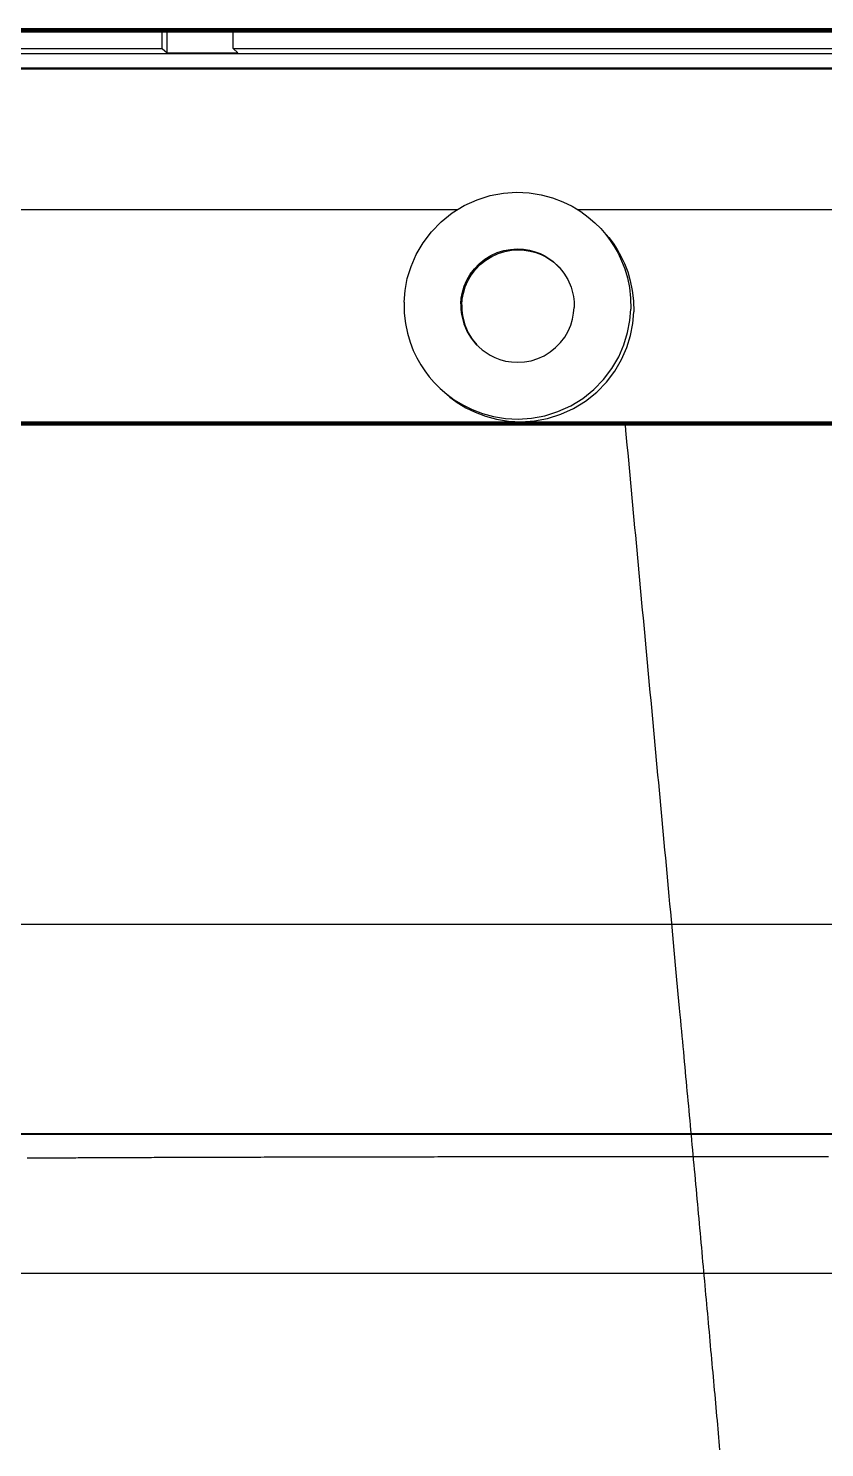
# Model space of a CAD drawing. Header units: millimetres. Extents: x -226 to 218, y -257 to 254.
# Drawn here: x -133.9 to -105.7, y 72 to 122.2 of the extents above; entities that cross this region are included whole.
import ezdxf

# ---------------------------------------------------------------- set-up
doc = ezdxf.new("R2010")
doc.units = ezdxf.units.MM
doc.layers.add('SKETCH', color=5, linetype='Continuous')
doc.layers.add('VISIBLE', color=7, linetype='Continuous')

msp = doc.modelspace()

# ---------------------------------------------------------------- linework, layer by layer
at = {"layer": 'SKETCH', "flags": 128}
for points in [[(-112.782, 108.157), (-112.764, 107.962), (-112.74, 107.697), (-112.715, 107.432), (-112.69, 107.166), (-112.666, 106.901), (-112.641, 106.636), (-112.616, 106.371), (-112.592, 106.105), (-112.567, 105.84), (-112.542, 105.575), (-112.518, 105.31), (-112.493, 105.044), (-112.468, 104.779), (-112.444, 104.514), (-112.419, 104.249), (-112.394, 103.984), (-112.37, 103.718), (-112.345, 103.453), (-112.32, 103.188), (-112.296, 102.923), (-112.271, 102.657), (-112.246, 102.392), (-112.222, 102.127), (-112.197, 101.862), (-112.173, 101.596), (-112.148, 101.331), (-112.123, 101.066), (-112.099, 100.801), (-112.074, 100.535), (-112.049, 100.27), (-112.025, 100.005), (-112, 99.74), (-111.975, 99.475), (-111.951, 99.209), (-111.926, 98.944), (-111.901, 98.679), (-111.877, 98.414), (-111.852, 98.149), (-111.827, 97.883), (-111.803, 97.618), (-111.778, 97.353), (-111.753, 97.088), (-111.729, 96.823), (-111.704, 96.557), (-111.679, 96.292), (-111.655, 96.027), (-111.63, 95.762), (-111.605, 95.497), (-111.581, 95.232), (-111.556, 94.966), (-111.532, 94.701), (-111.507, 94.436), (-111.482, 94.171), (-111.458, 93.906), (-111.433, 93.64), (-111.408, 93.374), (-111.383, 93.106), (-111.358, 92.836), (-111.333, 92.565), (-111.308, 92.292), (-111.282, 92.019), (-111.257, 91.745), (-111.232, 91.471), (-111.206, 91.197), (-111.181, 90.923), (-111.155, 90.65), (-111.13, 90.377), (-111.105, 90.106), (-111.08, 89.836), (-111.055, 89.568), (-111.03, 89.301), (-111.006, 89.037), (-110.982, 88.776), (-110.958, 88.517), (-110.934, 88.261), (-110.91, 88.009), (-110.887, 87.76), (-110.865, 87.515), (-110.842, 87.275), (-110.824, 87.081), (-110.807, 86.889), (-110.789, 86.701), (-110.772, 86.514), (-110.755, 86.33), (-110.738, 86.148), (-110.721, 85.967), (-110.705, 85.788), (-110.688, 85.611), (-110.672, 85.435), (-110.656, 85.26), (-110.64, 85.086), (-110.624, 84.914), (-110.608, 84.741), (-110.592, 84.569), (-110.576, 84.398), (-110.56, 84.227), (-110.544, 84.056), (-110.529, 83.884), (-110.513, 83.713), (-110.497, 83.54), (-110.481, 83.368), (-110.465, 83.194), (-110.449, 83.02), (-110.433, 82.844), (-110.417, 82.669), (-110.4, 82.494), (-110.384, 82.32), (-110.368, 82.145), (-110.352, 81.97), (-110.336, 81.795), (-110.32, 81.621), (-110.304, 81.447), (-110.288, 81.273), (-110.272, 81.099), (-110.256, 80.926), (-110.24, 80.752), (-110.224, 80.579), (-110.208, 80.407), (-110.193, 80.234), (-110.177, 80.063), (-110.161, 79.891), (-110.146, 79.72), (-110.13, 79.549), (-110.114, 79.379), (-110.099, 79.209), (-110.083, 79.04), (-110.068, 78.871), (-110.053, 78.703), (-110.037, 78.535), (-110.022, 78.367), (-110.007, 78.199), (-109.991, 78.032), (-109.976, 77.864), (-109.961, 77.698), (-109.946, 77.531), (-109.931, 77.365), (-109.916, 77.199), (-109.901, 77.034), (-109.886, 76.869), (-109.871, 76.705), (-109.856, 76.541), (-109.841, 76.377), (-109.826, 76.215), (-109.812, 76.052), (-109.797, 75.89), (-109.783, 75.729), (-109.768, 75.568), (-109.754, 75.408), (-109.739, 75.249), (-109.725, 75.09), (-109.711, 74.932), (-109.696, 74.774), (-109.682, 74.617), (-109.668, 74.46), (-109.654, 74.304), (-109.64, 74.148), (-109.626, 73.993), (-109.612, 73.838), (-109.598, 73.683), (-109.584, 73.53), (-109.57, 73.376), (-109.557, 73.223), (-109.543, 73.071), (-109.529, 72.92), (-109.516, 72.769), (-109.502, 72.619), (-109.489, 72.469), (-109.476, 72.32), (-109.462, 72.172), (-109.449, 72.024), (-109.436, 71.878)], [(-133.937, 82.211), (-133.86, 82.211), (-133.782, 82.211), (-133.704, 82.212), (-133.626, 82.212), (-133.547, 82.213), (-133.467, 82.213), (-133.387, 82.214), (-133.307, 82.214), (-133.226, 82.214), (-133.145, 82.215), (-133.063, 82.215), (-132.981, 82.216), (-132.898, 82.216), (-132.815, 82.217), (-132.731, 82.217), (-132.647, 82.217), (-132.563, 82.218), (-132.478, 82.218), (-132.393, 82.219), (-132.307, 82.219), (-132.221, 82.219), (-132.135, 82.22), (-132.048, 82.22), (-131.96, 82.221), (-131.873, 82.221), (-131.785, 82.221), (-131.696, 82.222), (-131.607, 82.222), (-131.517, 82.223), (-131.427, 82.223), (-131.337, 82.223), (-131.246, 82.224), (-131.155, 82.224), (-131.063, 82.225), (-130.971, 82.225), (-130.879, 82.225), (-130.786, 82.226), (-130.693, 82.226), (-130.599, 82.226), (-130.505, 82.227), (-130.41, 82.227), (-130.316, 82.228), (-130.221, 82.228), (-130.125, 82.228), (-130.029, 82.229), (-129.933, 82.229), (-129.836, 82.229), (-129.739, 82.23), (-129.642, 82.23), (-129.544, 82.23), (-129.446, 82.231), (-129.347, 82.231), (-129.248, 82.232), (-129.148, 82.232), (-129.049, 82.232), (-128.948, 82.233), (-128.848, 82.233), (-128.747, 82.233), (-128.645, 82.234), (-128.544, 82.234), (-128.441, 82.234), (-128.339, 82.235), (-128.236, 82.235), (-128.133, 82.235), (-128.03, 82.236), (-127.926, 82.236), (-127.822, 82.236), (-127.717, 82.237), (-127.612, 82.237), (-127.507, 82.237), (-127.402, 82.238), (-127.296, 82.238), (-127.19, 82.238), (-127.084, 82.238), (-126.977, 82.239), (-126.87, 82.239), (-126.762, 82.239), (-126.654, 82.24), (-126.546, 82.24), (-126.437, 82.24), (-126.328, 82.241), (-126.219, 82.241), (-126.109, 82.241), (-125.999, 82.242), (-125.889, 82.242), (-125.779, 82.242), (-125.668, 82.242), (-125.557, 82.243), (-125.445, 82.243), (-125.333, 82.243), (-125.222, 82.244), (-125.109, 82.244), (-124.997, 82.244), (-124.884, 82.244), (-124.771, 82.245), (-124.658, 82.245), (-124.544, 82.245), (-124.43, 82.245), (-124.316, 82.246), (-124.201, 82.246), (-124.087, 82.246), (-123.971, 82.246), (-123.856, 82.247), (-123.74, 82.247), (-123.624, 82.247), (-123.508, 82.247), (-123.391, 82.248), (-123.274, 82.248), (-123.157, 82.248), (-123.04, 82.248), (-122.922, 82.249), (-122.804, 82.249), (-122.686, 82.249), (-122.568, 82.249), (-122.45, 82.25), (-122.331, 82.25), (-122.212, 82.25), (-122.093, 82.25), (-121.973, 82.25), (-121.854, 82.251), (-121.734, 82.251), (-121.614, 82.251), (-121.494, 82.251), (-121.373, 82.252), (-121.252, 82.252), (-121.131, 82.252), (-121.01, 82.252), (-120.888, 82.252), (-120.766, 82.253), (-120.644, 82.253), (-120.522, 82.253), (-120.399, 82.253), (-120.277, 82.253), (-120.154, 82.254), (-120.031, 82.254), (-119.908, 82.254), (-119.784, 82.254), (-119.66, 82.254), (-119.537, 82.254), (-119.413, 82.255), (-119.289, 82.255), (-119.165, 82.255), (-119.04, 82.255), (-118.916, 82.255), (-118.791, 82.255), (-118.666, 82.256), (-118.541, 82.256), (-118.415, 82.256), (-118.29, 82.256), (-118.164, 82.256), (-118.038, 82.256), (-117.911, 82.257), (-117.785, 82.257), (-117.659, 82.257), (-117.532, 82.257), (-117.405, 82.257), (-117.278, 82.257), (-117.151, 82.257), (-117.023, 82.258), (-116.896, 82.258), (-116.769, 82.258), (-116.641, 82.258), (-116.513, 82.258), (-116.385, 82.258), (-116.258, 82.258), (-116.13, 82.258), (-116.001, 82.258), (-115.873, 82.259), (-115.745, 82.259), (-115.617, 82.259), (-115.488, 82.259), (-115.359, 82.259), (-115.23, 82.259), (-115.101, 82.259), (-114.972, 82.259), (-114.843, 82.259), (-114.713, 82.259), (-114.584, 82.26), (-114.454, 82.26), (-114.324, 82.26), (-114.195, 82.26), (-114.065, 82.26), (-113.935, 82.26), (-113.805, 82.26), (-113.675, 82.26), (-113.545, 82.26), (-113.414, 82.26), (-113.284, 82.26), (-113.154, 82.26), (-113.024, 82.26), (-112.894, 82.261), (-112.764, 82.261), (-112.635, 82.261), (-112.507, 82.261), (-112.38, 82.261), (-112.253, 82.261), (-112.127, 82.261), (-112.001, 82.261), (-111.875, 82.261), (-111.749, 82.261), (-111.623, 82.261), (-111.496, 82.261), (-111.369, 82.261), (-111.241, 82.261), (-111.113, 82.261), (-110.983, 82.261), (-110.853, 82.261), (-110.721, 82.261), (-110.587, 82.261), (-110.452, 82.261), (-110.316, 82.261), (-110.177, 82.261), (-110.036, 82.261), (-109.894, 82.261), (-109.748, 82.261), (-109.562, 82.261), (-109.371, 82.261), (-109.177, 82.261), (-108.98, 82.261), (-108.78, 82.261), (-108.577, 82.261), (-108.371, 82.261), (-108.163, 82.261), (-107.953, 82.261), (-107.741, 82.261), (-107.528, 82.261), (-107.314, 82.261), (-107.098, 82.261), (-106.882, 82.261), (-106.665, 82.261), (-106.448, 82.261), (-106.231, 82.261), (-106.014, 82.261), (-105.798, 82.261), (-105.582, 82.261)]]:
    msp.add_lwpolyline(points, dxfattribs=at)
at = {"layer": 'VISIBLE'}
for p, q in [((-196.916, 122.189), (196.916, 122.189)), ((-196.841, 122.143), (196.841, 122.143)), ((-196.792, 122.112), (196.792, 122.112)), ((-196.717, 122.066), (196.717, 122.066)), ((-129.16, 121.48), (-129.16, 122.066)), ((-128.992, 121.322), (-128.992, 122.066)), ((-126.65, 121.48), (-126.65, 122.066)), ((-187.058, 121.297), (195.479, 121.297)), ((-147.051, 121.48), (-129.16, 121.48)), ((-129.16, 121.48), (-128.992, 121.322)), ((-128.992, 121.322), (-126.485, 121.322)), ((-126.65, 121.48), (-126.485, 121.322)), ((-126.65, 121.48), (-91.853, 121.48)), ((-195.479, 120.796), (195.479, 120.796)), ((-195.42, 120.76), (195.42, 120.76)), ((-118.473, 115.921), (-118.021, 116.126)), ((-118.473, 115.921), (-118.021, 116.126)), ((-118.021, 116.126), (-117.554, 116.273)), ((-117.554, 116.273), (-117.084, 116.36)), ((-117.084, 116.36), (-116.62, 116.39)), ((-116.62, 116.39), (-116.172, 116.368)), ((-116.172, 116.368), (-115.747, 116.3)), ((-115.747, 116.3), (-115.35, 116.193)), ((-115.35, 116.193), (-114.985, 116.055)), ((-114.985, 116.055), (-114.652, 115.891)), ((-136.551, 115.784), (-118.697, 115.784)), ((-119.291, 115.346), (-118.9, 115.659)), ((-118.9, 115.659), (-118.473, 115.921)), ((-118.9, 115.659), (-118.473, 115.921)), ((-114.652, 115.891), (-114.353, 115.708)), ((-114.477, 115.784), (-62.709, 115.784)), ((-114.353, 115.708), (-114.086, 115.513)), ((-119.637, 114.989), (-119.291, 115.346)), ((-119.637, 114.989), (-119.291, 115.346)), ((-114.086, 115.513), (-113.85, 115.309)), ((-113.85, 115.309), (-113.644, 115.101)), ((-113.644, 115.101), (-113.464, 114.893)), ((-113.644, 115.101), (-113.541, 114.997)), ((-120.173, 114.186), (-119.932, 114.599)), ((-119.932, 114.599), (-119.637, 114.989)), ((-113.541, 114.997), (-113.361, 114.789)), ((-113.464, 114.893), (-113.308, 114.686)), ((-113.361, 114.789), (-113.206, 114.582)), ((-113.308, 114.686), (-113.166, 114.469)), ((-113.206, 114.582), (-113.064, 114.366)), ((-120.358, 113.76), (-120.173, 114.186)), ((-117.745, 114.018), (-117.532, 114.149)), ((-117.712, 113.985), (-117.498, 114.116)), ((-117.712, 113.985), (-117.498, 114.116)), ((-117.532, 114.149), (-117.306, 114.251)), ((-117.498, 114.116), (-117.272, 114.219)), ((-117.498, 114.116), (-117.272, 114.219)), ((-117.306, 114.251), (-117.072, 114.325)), ((-117.272, 114.219), (-117.039, 114.292)), ((-117.272, 114.219), (-117.039, 114.292)), ((-117.072, 114.325), (-116.837, 114.368)), ((-117.039, 114.292), (-116.804, 114.335)), ((-116.837, 114.368), (-116.605, 114.383)), ((-116.804, 114.335), (-116.572, 114.35)), ((-116.605, 114.383), (-116.381, 114.372)), ((-116.572, 114.35), (-116.348, 114.34)), ((-116.381, 114.372), (-116.169, 114.338)), ((-116.348, 114.34), (-116.136, 114.306)), ((-116.169, 114.338), (-115.97, 114.285)), ((-116.136, 114.306), (-115.937, 114.252)), ((-115.97, 114.285), (-115.788, 114.216)), ((-115.937, 114.252), (-115.754, 114.183)), ((-115.788, 114.216), (-115.621, 114.134)), ((-115.754, 114.183), (-115.588, 114.101)), ((-115.621, 114.134), (-115.338, 113.944)), ((-115.588, 114.101), (-115.305, 113.912)), ((-113.166, 114.469), (-113.031, 114.23)), ((-113.064, 114.366), (-112.929, 114.127)), ((-113.031, 114.23), (-112.905, 113.965)), ((-112.929, 114.127), (-112.803, 113.862)), ((-120.489, 113.331), (-120.358, 113.76)), ((-118.261, 113.488), (-118.114, 113.683)), ((-118.228, 113.455), (-118.08, 113.65)), ((-118.228, 113.455), (-118.08, 113.65)), ((-118.114, 113.683), (-117.941, 113.861)), ((-118.08, 113.65), (-117.907, 113.829)), ((-118.08, 113.65), (-117.907, 113.829)), ((-117.941, 113.861), (-117.745, 114.018)), ((-117.907, 113.829), (-117.712, 113.985)), ((-115.338, 113.944), (-115.117, 113.739)), ((-115.305, 113.912), (-115.111, 113.731)), ((-115.117, 113.739), (-114.949, 113.531)), ((-114.949, 113.531), (-114.811, 113.303)), ((-112.905, 113.965), (-112.793, 113.674)), ((-112.803, 113.862), (-112.691, 113.572)), ((-112.793, 113.674), (-112.699, 113.357)), ((-112.691, 113.572), (-112.597, 113.255)), ((-120.569, 112.908), (-120.489, 113.331)), ((-118.54, 112.854), (-118.474, 113.068)), ((-118.506, 112.822), (-118.44, 113.036)), ((-118.474, 113.068), (-118.382, 113.281)), ((-118.44, 113.036), (-118.348, 113.249)), ((-118.382, 113.281), (-118.261, 113.488)), ((-118.348, 113.249), (-118.228, 113.455)), ((-118.348, 113.249), (-118.228, 113.455)), ((-114.811, 113.303), (-114.692, 113.025)), ((-114.692, 113.025), (-114.609, 112.695)), ((-112.699, 113.357), (-112.628, 113.014)), ((-112.597, 113.255), (-112.526, 112.912)), ((-120.602, 112.498), (-120.569, 112.908)), ((-118.596, 112.437), (-118.58, 112.642)), ((-118.58, 112.642), (-118.54, 112.854)), ((-118.562, 112.405), (-118.546, 112.61)), ((-118.546, 112.61), (-118.506, 112.822)), ((-114.609, 112.695), (-114.588, 112.511)), ((-112.628, 113.014), (-112.586, 112.645)), ((-112.586, 112.645), (-112.579, 112.254)), ((-112.526, 112.912), (-112.485, 112.544)), ((-112.485, 112.544), (-112.477, 112.153)), ((-120.602, 112.498), (-120.595, 112.107)), ((-120.595, 112.107), (-120.553, 111.739)), ((-118.596, 112.437), (-118.593, 112.242)), ((-118.593, 112.242), (-118.572, 112.058)), ((-118.572, 112.058), (-118.489, 111.728)), ((-118.562, 112.405), (-118.559, 112.21)), ((-118.559, 112.21), (-118.538, 112.026)), ((-118.538, 112.026), (-118.456, 111.696)), ((-114.641, 111.899), (-114.602, 112.111)), ((-114.602, 112.111), (-114.585, 112.315)), ((-114.588, 112.511), (-114.585, 112.315)), ((-112.613, 111.845), (-112.579, 112.254)), ((-112.511, 111.744), (-112.477, 112.153)), ((-120.553, 111.739), (-120.482, 111.396)), ((-118.489, 111.728), (-118.371, 111.45)), ((-118.456, 111.696), (-118.337, 111.418)), ((-114.799, 111.472), (-114.707, 111.685)), ((-114.707, 111.685), (-114.641, 111.899)), ((-112.692, 111.422), (-112.613, 111.845)), ((-112.591, 111.321), (-112.511, 111.744)), ((-120.482, 111.396), (-120.388, 111.079)), ((-120.388, 111.079), (-120.276, 110.788)), ((-118.371, 111.45), (-118.232, 111.222)), ((-118.337, 111.418), (-118.198, 111.19)), ((-118.232, 111.222), (-118.064, 111.014)), ((-118.198, 111.19), (-118.031, 110.984)), ((-118.064, 111.014), (-117.843, 110.808)), ((-115.241, 110.892), (-115.067, 111.07)), ((-115.241, 110.892), (-115.067, 111.07)), ((-115.067, 111.07), (-114.92, 111.265)), ((-115.067, 111.07), (-114.92, 111.265)), ((-114.92, 111.265), (-114.799, 111.472)), ((-112.823, 110.993), (-112.692, 111.422)), ((-112.721, 110.893), (-112.591, 111.321)), ((-120.276, 110.788), (-120.151, 110.523)), ((-120.151, 110.523), (-120.015, 110.283)), ((-117.843, 110.808), (-117.56, 110.619)), ((-117.56, 110.619), (-117.394, 110.537)), ((-117.394, 110.537), (-117.211, 110.468)), ((-115.875, 110.501), (-115.649, 110.604)), ((-115.875, 110.501), (-115.649, 110.604)), ((-115.649, 110.604), (-115.436, 110.735)), ((-115.649, 110.604), (-115.436, 110.735)), ((-115.436, 110.735), (-115.241, 110.892)), ((-115.436, 110.735), (-115.241, 110.892)), ((-113.249, 110.154), (-113.008, 110.567)), ((-113.008, 110.567), (-112.823, 110.993)), ((-112.906, 110.467), (-112.721, 110.893)), ((-120.015, 110.283), (-119.873, 110.067)), ((-119.873, 110.067), (-119.717, 109.86)), ((-117.211, 110.468), (-117.012, 110.415)), ((-117.012, 110.415), (-116.8, 110.381)), ((-116.8, 110.381), (-116.576, 110.37)), ((-116.576, 110.37), (-116.344, 110.385)), ((-116.344, 110.385), (-116.109, 110.428)), ((-116.344, 110.385), (-116.109, 110.428)), ((-116.109, 110.428), (-115.875, 110.501)), ((-116.109, 110.428), (-115.875, 110.501)), ((-113.544, 109.763), (-113.249, 110.154)), ((-113.442, 109.664), (-113.147, 110.054)), ((-113.147, 110.054), (-112.906, 110.467)), ((-119.717, 109.86), (-119.537, 109.652)), ((-119.537, 109.652), (-119.331, 109.444)), ((-113.89, 109.407), (-113.544, 109.763)), ((-113.788, 109.308), (-113.442, 109.664)), ((-113.788, 109.308), (-113.442, 109.664)), ((-119.331, 109.444), (-119.223, 109.345)), ((-119.331, 109.444), (-119.095, 109.24)), ((-119.223, 109.345), (-118.988, 109.142)), ((-119.095, 109.24), (-118.828, 109.045)), ((-118.988, 109.142), (-118.721, 108.946)), ((-118.828, 109.045), (-118.529, 108.862)), ((-114.708, 108.832), (-114.281, 109.094)), ((-114.281, 109.094), (-113.89, 109.407)), ((-114.178, 108.996), (-113.788, 109.308)), ((-114.178, 108.996), (-113.788, 109.308)), ((-118.721, 108.946), (-118.422, 108.764)), ((-118.529, 108.862), (-118.197, 108.698)), ((-118.422, 108.764), (-118.09, 108.6)), ((-118.197, 108.698), (-117.831, 108.559)), ((-118.09, 108.6), (-117.725, 108.462)), ((-117.831, 108.559), (-117.434, 108.453)), ((-115.627, 108.48), (-115.16, 108.627)), ((-115.523, 108.382), (-115.056, 108.529)), ((-115.16, 108.627), (-114.708, 108.832)), ((-115.056, 108.529), (-114.604, 108.734)), ((-115.056, 108.529), (-114.604, 108.734)), ((-114.604, 108.734), (-114.178, 108.996)), ((-114.604, 108.734), (-114.178, 108.996)), ((-195.479, 108.265), (195.479, 108.265)), ((-195.405, 108.225), (195.405, 108.225)), ((-195.357, 108.197), (195.357, 108.197)), ((-195.283, 108.157), (195.283, 108.157)), ((-117.725, 108.462), (-117.328, 108.355)), ((-117.434, 108.453), (-117.009, 108.385)), ((-117.328, 108.355), (-116.903, 108.287)), ((-117.009, 108.385), (-116.561, 108.363)), ((-116.903, 108.287), (-116.456, 108.265)), ((-116.561, 108.363), (-116.098, 108.393)), ((-116.456, 108.265), (-115.993, 108.296)), ((-116.098, 108.393), (-115.627, 108.48)), ((-115.993, 108.296), (-115.523, 108.382)), ((-192.669, 90.485), (192.669, 90.485)), ((-192.669, 83.075), (192.669, 83.075)), ((-192.612, 83.05), (192.612, 83.05)), ((-192.669, 78.135), (125.368, 78.135))]:
    msp.add_line(p, q, dxfattribs=at)

doc.saveas('drawing.dxf')
